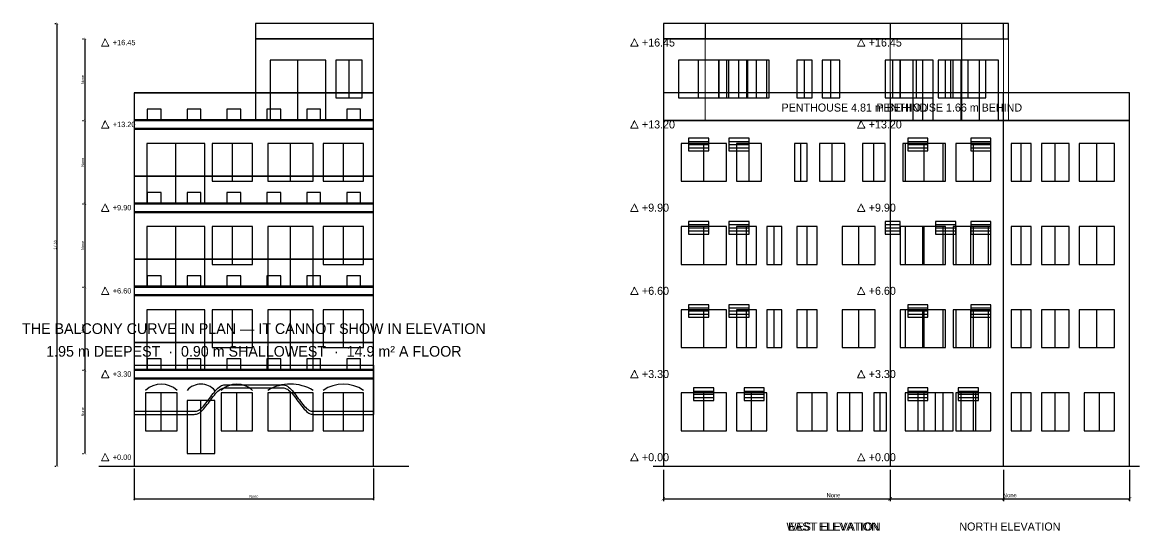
# Model space of a CAD drawing. Header units: millimetres. Extents: x -3851 to 506847, y -6675 to 35120.
# Drawn here: x 368062 to 412400, y -3063 to 17100 of the extents above; entities that cross this region are included whole.
import ezdxf
from ezdxf.enums import TextEntityAlignment as Align

# ---------------------------------------------------------------- set-up
doc = ezdxf.new("R2010")
doc.units = ezdxf.units.MM
doc.header["$LTSCALE"] = 20
doc.linetypes.add('DASHED', pattern=[1.524, 1.27, -0.254])
for name, color, linetype, lineweight in [('A-ANNO-DIMS-ELC', 5, 'CONTINUOUS', 13), ('A-ANNO-SYMB-ELC', 5, 'DASHED', 13), ('A-ANNO-TEXT-ELC', 7, 'CONTINUOUS', 13), ('A-FLOR-ELC', 7, 'CONTINUOUS', 25), ('A-FURN-ELC', 6, 'CONTINUOUS', 13)]:
    doc.layers.add(name, color=color, linetype=linetype, lineweight=lineweight)
doc.dimstyles.new('ARCH', dxfattribs={"dimtxt": 2.2, "dimasz": 1.8, "dimexe": 1.2, "dimexo": 2, "dimgap": 0.8, "dimtad": 1, "dimlfac": 0.001, "dimblk": 'ARCHTICK', "dimcen": 2.5, "dimazin": 3, "dimtfac": 1, "dimtmove": 0, "dimatfit": 3})

# ---------------------------------------------------------------- blocks, each defined once
blk = doc.blocks.new('_ARCHTICK')
at = {"color": 0, "linetype": 'BYBLOCK', "const_width": 0.15}
blk.add_lwpolyline([(-0.5, -0.5), (0.5, 0.5)], dxfattribs=at)

msp = doc.modelspace()

# ---------------------------------------------------------------- linework, layer by layer
at = {"layer": 'A-ANNO-SYMB-ELC'}
for points in [[(371350, 16450), (371200, 16150), (371500, 16150)], [(392350, 16450), (392200, 16150), (392500, 16150)], [(392350, 16450), (392200, 16150), (392500, 16150)], [(401350, 16450), (401200, 16150), (401500, 16150)], [(371350, 13200), (371200, 12900), (371500, 12900)], [(392350, 13200), (392200, 12900), (392500, 12900)], [(392350, 13200), (392200, 12900), (392500, 12900)], [(401350, 13200), (401200, 12900), (401500, 12900)], [(371350, 9900), (371200, 9600), (371500, 9600)], [(392350, 9900), (392200, 9600), (392500, 9600)], [(392350, 9900), (392200, 9600), (392500, 9600)], [(401350, 9900), (401200, 9600), (401500, 9600)], [(371350, 6600), (371200, 6300), (371500, 6300)], [(392350, 6600), (392200, 6300), (392500, 6300)], [(392350, 6600), (392200, 6300), (392500, 6300)], [(401350, 6600), (401200, 6300), (401500, 6300)], [(371350, 3300), (371200, 3000), (371500, 3000)], [(392350, 3300), (392200, 3000), (392500, 3000)], [(392350, 3300), (392200, 3000), (392500, 3000)], [(401350, 3300), (401200, 3000), (401500, 3000)], [(371350, 0), (371200, -300), (371500, -300)], [(392350, 0), (392200, -300), (392500, -300)], [(392350, 0), (392200, -300), (392500, -300)], [(401350, 0), (401200, -300), (401500, -300)]]:
    msp.add_lwpolyline(points, close=True, dxfattribs=at)
at = {"layer": 'A-FLOR-ELC'}
for p, q in [((379000, 13200), (379000, 15600)), ((381025, 14100), (381025, 15600)), ((394900, 14100), (394900, 15600)), ((396100, 14100), (396100, 15600)), ((396850, 14100), (396850, 15600)), ((397200, 14100), (397200, 15600)), ((399100, 14100), (399100, 15600)), ((400150, 14100), (400150, 15600)), ((402600, 14100), (402600, 15600)), ((403550, 14100), (403550, 15600)), ((403800, 13200), (403800, 15600)), ((404700, 14100), (404700, 15600)), ((405600, 14100), (405600, 15600)), ((406050, 13200), (406050, 15600)), ((372500, 14300), (382000, 14300)), ((374150, 9900), (374150, 12300)), ((376400, 10800), (376400, 12300)), ((378700, 10800), (378700, 12300)), ((380800, 10800), (380800, 12300)), ((394500, 12375), (395300, 12375)), ((394500, 12250), (395300, 12250)), ((394500, 12125), (395300, 12125)), ((395100, 10800), (395100, 12300)), ((396100, 12375), (396900, 12375)), ((396100, 12250), (396900, 12250)), ((396100, 12125), (396900, 12125)), ((396900, 10800), (396900, 12300)), ((398950, 10800), (398950, 12300)), ((400200, 10800), (400200, 12300)), ((401850, 10800), (401850, 12300)), ((403200, 12375), (404000, 12375)), ((403200, 12250), (404000, 12250)), ((403200, 12125), (404000, 12125)), ((403850, 10800), (403850, 12300)), ((403850, 10800), (403850, 12300)), ((405700, 12375), (406500, 12375)), ((405700, 12250), (406500, 12250)), ((405700, 12125), (406500, 12125)), ((405800, 10800), (405800, 12300)), ((407700, 10800), (407700, 12300)), ((409050, 10800), (409050, 12300)), ((410700, 10800), (410700, 12300)), ((372500, 11000), (382000, 11000)), ((374150, 6600), (374150, 9000)), ((376400, 7500), (376400, 9000)), ((378700, 6600), (378700, 9000)), ((380800, 7500), (380800, 9000)), ((394500, 9075), (395300, 9075)), ((394500, 8950), (395300, 8950)), ((395100, 7500), (395100, 9000)), ((396100, 9075), (396900, 9075)), ((396100, 8950), (396900, 8950)), ((396800, 7500), (396800, 9000)), ((397900, 7500), (397900, 9000)), ((399200, 7500), (399200, 9000)), ((401250, 7500), (401250, 9000)), ((402300, 9075), (402900, 9075)), ((402300, 8950), (402900, 8950)), ((403800, 7500), (403800, 9000)), ((403850, 7500), (403850, 9000)), ((404300, 9075), (405100, 9075)), ((404300, 8950), (405100, 8950)), ((405700, 9075), (406500, 9075)), ((405700, 7500), (405700, 9000)), ((405700, 8950), (406500, 8950)), ((405800, 7500), (405800, 9000)), ((407700, 7500), (407700, 9000)), ((409050, 7500), (409050, 9000)), ((410700, 7500), (410700, 9000)), ((394500, 8825), (395300, 8825)), ((396100, 8825), (396900, 8825)), ((402300, 8825), (402900, 8825)), ((404300, 8825), (405100, 8825)), ((405700, 8825), (406500, 8825)), ((372500, 7700), (382000, 7700)), ((394500, 5775), (395300, 5775)), ((396100, 5775), (396900, 5775)), ((403200, 5775), (404000, 5775)), ((405700, 5775), (406500, 5775)), ((374150, 3300), (374150, 5700)), ((376400, 4200), (376400, 5700)), ((378700, 3300), (378700, 5700)), ((380800, 4200), (380800, 5700)), ((394500, 5650), (395300, 5650)), ((394500, 5525), (395300, 5525)), ((395100, 4200), (395100, 5700)), ((396100, 5650), (396900, 5650)), ((396100, 5525), (396900, 5525)), ((396800, 4200), (396800, 5700)), ((397900, 4200), (397900, 5700)), ((399200, 4200), (399200, 5700)), ((401250, 4200), (401250, 5700)), ((403200, 5650), (404000, 5650)), ((403200, 5525), (404000, 5525)), ((403800, 4200), (403800, 5700)), ((403850, 4200), (403850, 5700)), ((405700, 4200), (405700, 5700)), ((405700, 5650), (406500, 5650)), ((405700, 5525), (406500, 5525)), ((405800, 4200), (405800, 5700)), ((407700, 4200), (407700, 5700)), ((409050, 4200), (409050, 5700)), ((410700, 4200), (410700, 5700)), ((372500, 4400), (382000, 4400)), ((372500, 3500), (382000, 3500)), ((372500, 3500), (372500, 1550)), ((382000, 3500), (382000, 1550)), ((373575, 900), (373575, 2400)), ((376575, 900), (376575, 2400)), ((378700, 900), (378700, 2400)), ((380800, 900), (380800, 2400)), ((394700, 2475), (395500, 2475)), ((394700, 2350), (395500, 2350)), ((394700, 2225), (395500, 2225)), ((395100, 900), (395100, 2400)), ((396700, 2475), (397500, 2475)), ((396700, 2350), (397500, 2350)), ((396700, 2225), (397500, 2225)), ((397000, 900), (397000, 2400)), ((399400, 900), (399400, 2400)), ((400900, 900), (400900, 2400)), ((402100, 900), (402100, 2400)), ((403200, 2475), (404000, 2475)), ((403200, 2350), (404000, 2350)), ((403200, 2225), (404000, 2225)), ((403850, 900), (403850, 2400)), ((404300, 900), (404300, 2400)), ((405200, 2475), (406000, 2475)), ((405200, 2350), (406000, 2350)), ((405200, 2225), (406000, 2225)), ((405800, 900), (405800, 2400)), ((405900, 900), (405900, 2400)), ((407700, 900), (407700, 2400)), ((409050, 900), (409050, 2400)), ((410800, 900), (410800, 2400)), ((375150, 0), (375150, 2100)), ((371100, -500), (383400, -500)), ((393100, -500), (407400, -500)), ((393100, -500), (407400, -500)), ((402100, -500), (412400, -500))]:
    msp.add_line(p, q, dxfattribs=at)
for points in [[(377310, 16450), (382000, 16450), (382000, 17050), (377310, 17050)], [(393500, 16450), (405340, 16450), (405340, 17050), (393500, 17050)], [(395160, 16450), (407000, 16450), (407000, 17050), (395160, 17050)], [(402500, 16450), (407190, 16450), (407190, 17050), (402500, 17050)], [(377310, 13200), (382000, 13200), (382000, 16450), (377310, 16450)], [(393500, 13200), (405340, 13200), (405340, 16450), (393500, 16450)], [(377900, 13200), (380100, 13200), (380100, 15600), (377900, 15600)], [(380500, 14100), (381550, 14100), (381550, 15600), (380500, 15600)], [(394100, 14100), (395700, 14100), (395700, 15600), (394100, 15600)], [(395700, 14100), (396500, 14100), (396500, 15600), (395700, 15600)], [(396000, 14100), (397700, 14100), (397700, 15600), (396000, 15600)], [(396800, 14100), (397600, 14100), (397600, 15600), (396800, 15600)], [(398800, 14100), (399400, 14100), (399400, 15600), (398800, 15600)], [(399800, 14100), (400500, 14100), (400500, 15600), (399800, 15600)], [(402300, 14100), (402900, 14100), (402900, 15600), (402300, 15600)], [(402900, 14100), (404200, 14100), (404200, 15600), (402900, 15600)], [(403400, 13200), (404200, 13200), (404200, 15600), (403400, 15600)], [(404400, 14100), (405000, 14100), (405000, 15600), (404400, 15600)], [(404900, 14100), (406300, 14100), (406300, 15600), (404900, 15600)], [(405300, 13200), (406800, 13200), (406800, 15600), (405300, 15600)], [(372500, 13200), (382000, 13200), (382000, 14300), (372500, 14300)], [(372500, 13200), (382000, 13200), (382000, 14300), (372500, 14300)], [(393500, 13200), (407000, 13200), (407000, 14300), (393500, 14300)], [(393500, 13200), (407000, 13200), (407000, 14300), (393500, 14300)], [(402500, 13200), (412000, 13200), (412000, 14300), (402500, 14300)], [(373016.667, 13200), (373566.667, 13200), (373566.667, 13650), (373016.667, 13650)], [(374600, 13200), (375150, 13200), (375150, 13650), (374600, 13650)], [(376183.333, 13200), (376733.333, 13200), (376733.333, 13650), (376183.333, 13650)], [(377766.667, 13200), (378316.667, 13200), (378316.667, 13650), (377766.667, 13650)], [(379350, 13200), (379900, 13200), (379900, 13650), (379350, 13650)], [(380933.333, 13200), (381483.333, 13200), (381483.333, 13650), (380933.333, 13650)], [(372500, 12900), (382000, 12900), (382000, 13230), (372500, 13230)], [(372500, -500), (382000, -500), (382000, 13200), (372500, 13200)], [(393500, -500), (407000, -500), (407000, 13200), (393500, 13200)], [(393500, -500), (407000, -500), (407000, 13200), (393500, 13200)], [(402500, -500), (412000, -500), (412000, 13200), (402500, 13200)], [(394500, 12000), (395300, 12000), (395300, 12500), (394500, 12500)], [(396100, 12000), (396900, 12000), (396900, 12500), (396100, 12500)], [(403200, 12000), (404000, 12000), (404000, 12500), (403200, 12500)], [(405700, 12000), (406500, 12000), (406500, 12500), (405700, 12500)], [(373000, 9900), (375300, 9900), (375300, 12300), (373000, 12300)], [(375600, 10800), (377200, 10800), (377200, 12300), (375600, 12300)], [(377800, 10800), (379600, 10800), (379600, 12300), (377800, 12300)], [(380000, 10800), (381600, 10800), (381600, 12300), (380000, 12300)], [(394200, 10800), (396000, 10800), (396000, 12300), (394200, 12300)], [(396400, 10800), (397400, 10800), (397400, 12300), (396400, 12300)], [(398700, 10800), (399200, 10800), (399200, 12300), (398700, 12300)], [(399700, 10800), (400700, 10800), (400700, 12300), (399700, 12300)], [(401400, 10800), (402300, 10800), (402300, 12300), (401400, 12300)], [(403000, 10800), (404700, 10800), (404700, 12300), (403000, 12300)], [(403100, 10800), (404600, 10800), (404600, 12300), (403100, 12300)], [(405100, 10800), (406500, 10800), (406500, 12300), (405100, 12300)], [(407300, 10800), (408100, 10800), (408100, 12300), (407300, 12300)], [(408500, 10800), (409600, 10800), (409600, 12300), (408500, 12300)], [(410000, 10800), (411400, 10800), (411400, 12300), (410000, 12300)], [(372500, 9900), (382000, 9900), (382000, 11000), (372500, 11000)], [(373016.667, 9900), (373566.667, 9900), (373566.667, 10350), (373016.667, 10350)], [(374600, 9900), (375150, 9900), (375150, 10350), (374600, 10350)], [(376183.333, 9900), (376733.333, 9900), (376733.333, 10350), (376183.333, 10350)], [(377766.667, 9900), (378316.667, 9900), (378316.667, 10350), (377766.667, 10350)], [(379350, 9900), (379900, 9900), (379900, 10350), (379350, 10350)], [(380933.333, 9900), (381483.333, 9900), (381483.333, 10350), (380933.333, 10350)], [(372500, 9600), (382000, 9600), (382000, 9930), (372500, 9930)], [(373000, 6600), (375300, 6600), (375300, 9000), (373000, 9000)], [(375600, 7500), (377200, 7500), (377200, 9000), (375600, 9000)], [(377800, 6600), (379600, 6600), (379600, 9000), (377800, 9000)], [(380000, 7500), (381600, 7500), (381600, 9000), (380000, 9000)], [(394200, 7500), (396000, 7500), (396000, 9000), (394200, 9000)], [(394500, 8700), (395300, 8700), (395300, 9200), (394500, 9200)], [(396100, 8700), (396900, 8700), (396900, 9200), (396100, 9200)], [(396400, 7500), (397200, 7500), (397200, 9000), (396400, 9000)], [(397600, 7500), (398200, 7500), (398200, 9000), (397600, 9000)], [(398800, 7500), (399600, 7500), (399600, 9000), (398800, 9000)], [(400600, 7500), (401900, 7500), (401900, 9000), (400600, 9000)], [(402300, 8700), (402900, 8700), (402900, 9200), (402300, 9200)], [(402900, 7500), (404700, 7500), (404700, 9000), (402900, 9000)], [(403100, 7500), (404600, 7500), (404600, 9000), (403100, 9000)], [(404300, 8700), (405100, 8700), (405100, 9200), (404300, 9200)], [(405000, 7500), (406400, 7500), (406400, 9000), (405000, 9000)], [(405100, 7500), (406500, 7500), (406500, 9000), (405100, 9000)], [(405700, 8700), (406500, 8700), (406500, 9200), (405700, 9200)], [(407300, 7500), (408100, 7500), (408100, 9000), (407300, 9000)], [(408500, 7500), (409600, 7500), (409600, 9000), (408500, 9000)], [(410000, 7500), (411400, 7500), (411400, 9000), (410000, 9000)], [(372500, 6600), (382000, 6600), (382000, 7700), (372500, 7700)], [(373016.667, 6600), (373566.667, 6600), (373566.667, 7050), (373016.667, 7050)], [(374600, 6600), (375150, 6600), (375150, 7050), (374600, 7050)], [(376183.333, 6600), (376733.333, 6600), (376733.333, 7050), (376183.333, 7050)], [(377766.667, 6600), (378316.667, 6600), (378316.667, 7050), (377766.667, 7050)], [(379350, 6600), (379900, 6600), (379900, 7050), (379350, 7050)], [(380933.333, 6600), (381483.333, 6600), (381483.333, 7050), (380933.333, 7050)], [(372500, 6300), (382000, 6300), (382000, 6630), (372500, 6630)], [(394500, 5400), (395300, 5400), (395300, 5900), (394500, 5900)], [(396100, 5400), (396900, 5400), (396900, 5900), (396100, 5900)], [(403200, 5400), (404000, 5400), (404000, 5900), (403200, 5900)], [(405700, 5400), (406500, 5400), (406500, 5900), (405700, 5900)], [(373000, 3300), (375300, 3300), (375300, 5700), (373000, 5700)], [(375600, 4200), (377200, 4200), (377200, 5700), (375600, 5700)], [(377800, 3300), (379600, 3300), (379600, 5700), (377800, 5700)], [(380000, 4200), (381600, 4200), (381600, 5700), (380000, 5700)], [(394200, 4200), (396000, 4200), (396000, 5700), (394200, 5700)], [(396400, 4200), (397200, 4200), (397200, 5700), (396400, 5700)], [(397600, 4200), (398200, 4200), (398200, 5700), (397600, 5700)], [(398800, 4200), (399600, 4200), (399600, 5700), (398800, 5700)], [(400600, 4200), (401900, 4200), (401900, 5700), (400600, 5700)], [(402900, 4200), (404700, 4200), (404700, 5700), (402900, 5700)], [(403100, 4200), (404600, 4200), (404600, 5700), (403100, 5700)], [(405000, 4200), (406400, 4200), (406400, 5700), (405000, 5700)], [(405100, 4200), (406500, 4200), (406500, 5700), (405100, 5700)], [(407300, 4200), (408100, 4200), (408100, 5700), (407300, 5700)], [(408500, 4200), (409600, 4200), (409600, 5700), (408500, 5700)], [(410000, 4200), (411400, 4200), (411400, 5700), (410000, 5700)], [(372500, 3300), (382000, 3300), (382000, 4400), (372500, 4400)], [(373016.667, 3300), (373566.667, 3300), (373566.667, 3750), (373016.667, 3750)], [(374600, 3300), (375150, 3300), (375150, 3750), (374600, 3750)], [(376183.333, 3300), (376733.333, 3300), (376733.333, 3750), (376183.333, 3750)], [(377766.667, 3300), (378316.667, 3300), (378316.667, 3750), (377766.667, 3750)], [(379350, 3300), (379900, 3300), (379900, 3750), (379350, 3750)], [(380933.333, 3300), (381483.333, 3300), (381483.333, 3750), (380933.333, 3750)], [(372500, 3000), (382000, 3000), (382000, 3330), (372500, 3330)], [(372950, 900), (374200, 900), (374200, 2400), (372950, 2400)], [(375950, 900), (377200, 900), (377200, 2400), (375950, 2400)], [(377800, 900), (379600, 900), (379600, 2400), (377800, 2400)], [(380000, 900), (381600, 900), (381600, 2400), (380000, 2400)], [(394200, 900), (396000, 900), (396000, 2400), (394200, 2400)], [(394700, 2100), (395500, 2100), (395500, 2600), (394700, 2600)], [(396400, 900), (397600, 900), (397600, 2400), (396400, 2400)], [(396700, 2100), (397500, 2100), (397500, 2600), (396700, 2600)], [(398800, 900), (400000, 900), (400000, 2400), (398800, 2400)], [(400400, 900), (401400, 900), (401400, 2400), (400400, 2400)], [(401850, 900), (402350, 900), (402350, 2400), (401850, 2400)], [(403100, 900), (404600, 900), (404600, 2400), (403100, 2400)], [(403200, 2100), (404000, 2100), (404000, 2600), (403200, 2600)], [(403600, 900), (405000, 900), (405000, 2400), (403600, 2400)], [(405100, 900), (406500, 900), (406500, 2400), (405100, 2400)], [(405200, 2100), (406000, 2100), (406000, 2600), (405200, 2600)], [(405300, 900), (406500, 900), (406500, 2400), (405300, 2400)], [(407300, 900), (408100, 900), (408100, 2400), (407300, 2400)], [(408500, 900), (409600, 900), (409600, 2400), (408500, 2400)], [(410200, 900), (411400, 900), (411400, 2400), (410200, 2400)], [(374600, 0), (375700, 0), (375700, 2100), (374600, 2100)]]:
    msp.add_lwpolyline(points, close=True, dxfattribs=at)
for points in [[(372500, 1670), (372547.5, 1670), (372595, 1670), (372642.5, 1670), (372690, 1670), (372737.5, 1670), (372785, 1670), (372832.5, 1670), (372880, 1670), (372927.5, 1670), (372975, 1670), (373022.5, 1670), (373070, 1670), (373117.5, 1670), (373165, 1670), (373212.5, 1670), (373260, 1670), (373307.5, 1670), (373355, 1670), (373402.5, 1670), (373450, 1670), (373497.5, 1670), (373545, 1670), (373592.5, 1670), (373640, 1670), (373687.5, 1670), (373735, 1670), (373782.5, 1670), (373830, 1670), (373877.5, 1670), (373925, 1670), (373972.5, 1670), (374020, 1670), (374067.5, 1670), (374115, 1670), (374162.5, 1670), (374210, 1670), (374257.5, 1670), (374305, 1670), (374352.5, 1670), (374400, 1670), (374447.5, 1670), (374495, 1670), (374542.5, 1670), (374590, 1670), (374637.5, 1670), (374685, 1670), (374732.5, 1670), (374780, 1670), (374827.5, 1670), (374875, 1670), (374922.5, 1670.911), (374970, 1678.791), (375017.5, 1694.644), (375065, 1718.225), (375112.5, 1749.169), (375160, 1786.998), (375207.5, 1831.129), (375255, 1880.88), (375302.5, 1935.481), (375350, 1994.091), (375397.5, 2055.804), (375445, 2119.666), (375492.5, 2184.692), (375540, 2249.877), (375587.5, 2314.215), (375635, 2376.711), (375682.5, 2436.401), (375730, 2492.363), (375777.5, 2543.733), (375825, 2589.716), (375872.5, 2629.603), (375920, 2662.778), (375967.5, 2688.729), (376015, 2707.055), (376062.5, 2717.472), (376110, 2720), (376157.5, 2720), (376205, 2720), (376252.5, 2720), (376300, 2720), (376347.5, 2720), (376395, 2720), (376442.5, 2720), (376490, 2720), (376537.5, 2720), (376585, 2720), (376632.5, 2720), (376680, 2720), (376727.5, 2720), (376775, 2720), (376822.5, 2720), (376870, 2720), (376917.5, 2720), (376965, 2720), (377012.5, 2720), (377060, 2720), (377107.5, 2720), (377155, 2720), (377202.5, 2720), (377250, 2720), (377297.5, 2720), (377345, 2720), (377392.5, 2720), (377440, 2720), (377487.5, 2720), (377535, 2720), (377582.5, 2720), (377630, 2720), (377677.5, 2720), (377725, 2720), (377772.5, 2720), (377820, 2720), (377867.5, 2720), (377915, 2720), (377962.5, 2720), (378010, 2720), (378057.5, 2720), (378105, 2720), (378152.5, 2720), (378200, 2720), (378247.5, 2720), (378295, 2720), (378342.5, 2720), (378390, 2720), (378437.5, 2717.472), (378485, 2707.055), (378532.5, 2688.729), (378580, 2662.778), (378627.5, 2629.603), (378675, 2589.716), (378722.5, 2543.733), (378770, 2492.363), (378817.5, 2436.401), (378865, 2376.711), (378912.5, 2314.215), (378960, 2249.877), (379007.5, 2184.692), (379055, 2119.666), (379102.5, 2055.804), (379150, 1994.091), (379197.5, 1935.481), (379245, 1880.88), (379292.5, 1831.129), (379340, 1786.998), (379387.5, 1749.169), (379435, 1718.225), (379482.5, 1694.644), (379530, 1678.791), (379577.5, 1670.911), (379625, 1670), (379672.5, 1670), (379720, 1670), (379767.5, 1670), (379815, 1670), (379862.5, 1670), (379910, 1670), (379957.5, 1670), (380005, 1670), (380052.5, 1670), (380100, 1670), (380147.5, 1670), (380195, 1670), (380242.5, 1670), (380290, 1670), (380337.5, 1670), (380385, 1670), (380432.5, 1670), (380480, 1670), (380527.5, 1670), (380575, 1670), (380622.5, 1670), (380670, 1670), (380717.5, 1670), (380765, 1670), (380812.5, 1670), (380860, 1670), (380907.5, 1670), (380955, 1670), (381002.5, 1670), (381050, 1670), (381097.5, 1670), (381145, 1670), (381192.5, 1670), (381240, 1670), (381287.5, 1670), (381335, 1670), (381382.5, 1670), (381430, 1670), (381477.5, 1670), (381525, 1670), (381572.5, 1670), (381620, 1670), (381667.5, 1670), (381715, 1670), (381762.5, 1670), (381810, 1670), (381857.5, 1670), (381905, 1670), (381952.5, 1670), (382000, 1670)], [(372500, 1550), (372547.5, 1550), (372595, 1550), (372642.5, 1550), (372690, 1550), (372737.5, 1550), (372785, 1550), (372832.5, 1550), (372880, 1550), (372927.5, 1550), (372975, 1550), (373022.5, 1550), (373070, 1550), (373117.5, 1550), (373165, 1550), (373212.5, 1550), (373260, 1550), (373307.5, 1550), (373355, 1550), (373402.5, 1550), (373450, 1550), (373497.5, 1550), (373545, 1550), (373592.5, 1550), (373640, 1550), (373687.5, 1550), (373735, 1550), (373782.5, 1550), (373830, 1550), (373877.5, 1550), (373925, 1550), (373972.5, 1550), (374020, 1550), (374067.5, 1550), (374115, 1550), (374162.5, 1550), (374210, 1550), (374257.5, 1550), (374305, 1550), (374352.5, 1550), (374400, 1550), (374447.5, 1550), (374495, 1550), (374542.5, 1550), (374590, 1550), (374637.5, 1550), (374685, 1550), (374732.5, 1550), (374780, 1550), (374827.5, 1550), (374875, 1550), (374922.5, 1550.911), (374970, 1558.791), (375017.5, 1574.644), (375065, 1598.225), (375112.5, 1629.169), (375160, 1666.998), (375207.5, 1711.129), (375255, 1760.88), (375302.5, 1815.481), (375350, 1874.091), (375397.5, 1935.804), (375445, 1999.666), (375492.5, 2064.692), (375540, 2129.877), (375587.5, 2194.215), (375635, 2256.711), (375682.5, 2316.401), (375730, 2372.363), (375777.5, 2423.733), (375825, 2469.716), (375872.5, 2509.603), (375920, 2542.778), (375967.5, 2568.729), (376015, 2587.055), (376062.5, 2597.472), (376110, 2600), (376157.5, 2600), (376205, 2600), (376252.5, 2600), (376300, 2600), (376347.5, 2600), (376395, 2600), (376442.5, 2600), (376490, 2600), (376537.5, 2600), (376585, 2600), (376632.5, 2600), (376680, 2600), (376727.5, 2600), (376775, 2600), (376822.5, 2600), (376870, 2600), (376917.5, 2600), (376965, 2600), (377012.5, 2600), (377060, 2600), (377107.5, 2600), (377155, 2600), (377202.5, 2600), (377250, 2600), (377297.5, 2600), (377345, 2600), (377392.5, 2600), (377440, 2600), (377487.5, 2600), (377535, 2600), (377582.5, 2600), (377630, 2600), (377677.5, 2600), (377725, 2600), (377772.5, 2600), (377820, 2600), (377867.5, 2600), (377915, 2600), (377962.5, 2600), (378010, 2600), (378057.5, 2600), (378105, 2600), (378152.5, 2600), (378200, 2600), (378247.5, 2600), (378295, 2600), (378342.5, 2600), (378390, 2600), (378437.5, 2597.472), (378485, 2587.055), (378532.5, 2568.729), (378580, 2542.778), (378627.5, 2509.603), (378675, 2469.716), (378722.5, 2423.733), (378770, 2372.363), (378817.5, 2316.401), (378865, 2256.711), (378912.5, 2194.215), (378960, 2129.877), (379007.5, 2064.692), (379055, 1999.666), (379102.5, 1935.804), (379150, 1874.091), (379197.5, 1815.481), (379245, 1760.88), (379292.5, 1711.129), (379340, 1666.998), (379387.5, 1629.169), (379435, 1598.225), (379482.5, 1574.644), (379530, 1558.791), (379577.5, 1550.911), (379625, 1550), (379672.5, 1550), (379720, 1550), (379767.5, 1550), (379815, 1550), (379862.5, 1550), (379910, 1550), (379957.5, 1550), (380005, 1550), (380052.5, 1550), (380100, 1550), (380147.5, 1550), (380195, 1550), (380242.5, 1550), (380290, 1550), (380337.5, 1550), (380385, 1550), (380432.5, 1550), (380480, 1550), (380527.5, 1550), (380575, 1550), (380622.5, 1550), (380670, 1550), (380717.5, 1550), (380765, 1550), (380812.5, 1550), (380860, 1550), (380907.5, 1550), (380955, 1550), (381002.5, 1550), (381050, 1550), (381097.5, 1550), (381145, 1550), (381192.5, 1550), (381240, 1550), (381287.5, 1550), (381335, 1550), (381382.5, 1550), (381430, 1550), (381477.5, 1550), (381525, 1550), (381572.5, 1550), (381620, 1550), (381667.5, 1550), (381715, 1550), (381762.5, 1550), (381810, 1550), (381857.5, 1550), (381905, 1550), (381952.5, 1550), (382000, 1550)]]:
    msp.add_lwpolyline(points, dxfattribs=at)
for centre, radius, start, end in [((373575, 1843.75), 906.25, 46.397181, 133.602819), ((375150, 2020), 730, 41.1120904, 138.8879096), ((376575, 1843.75), 906.25, 46.397181, 133.602819), ((378700, 1005), 1745, 58.951778, 121.048222), ((380800, 1345), 1405, 55.2919507, 124.7080493)]:
    msp.add_arc(centre, radius, start, end, dxfattribs=at)
at = {"layer": 'A-FURN-ELC'}
for points in [[(395160, 13200), (407000, 13200), (407000, 16450), (395160, 16450)], [(402500, 13200), (407190, 13200), (407190, 16450), (402500, 16450)], [(372500, 12850), (382000, 12850), (382000, 12900), (372500, 12900)], [(372500, 9550), (382000, 9550), (382000, 9600), (372500, 9600)], [(372500, 6250), (382000, 6250), (382000, 6300), (372500, 6300)], [(372500, 2950), (382000, 2950), (382000, 3000), (372500, 3000)]]:
    msp.add_lwpolyline(points, close=True, dxfattribs=at)

# ---------------------------------------------------------------- texts
at = {"layer": 'A-ANNO-TEXT-ELC'}
for s, height, p in [('+16.45', 211.6667, (371650, 16300)), ('+16.45', 317.5, (392650, 16300)), ('+16.45', 317.5, (392650, 16300)), ('+16.45', 317.5, (401650, 16300)), ('+13.20', 211.6667, (371650, 13050)), ('+13.20', 317.5, (392650, 13050)), ('+13.20', 317.5, (392650, 13050)), ('+13.20', 317.5, (401650, 13050)), ('+9.90', 211.6667, (371650, 9750)), ('+9.90', 317.5, (392650, 9750)), ('+9.90', 317.5, (392650, 9750)), ('+9.90', 317.5, (401650, 9750)), ('+6.60', 211.6667, (371650, 6450)), ('+6.60', 317.5, (392650, 6450)), ('+6.60', 317.5, (392650, 6450)), ('+6.60', 317.5, (401650, 6450)), ('+3.30', 211.6667, (371650, 3150)), ('+3.30', 317.5, (392650, 3150)), ('+3.30', 317.5, (392650, 3150)), ('+3.30', 317.5, (401650, 3150)), ('+0.00', 317.5, (392650, -150)), ('+0.00', 317.5, (392650, -150)), ('+0.00', 317.5, (401650, -150)), ('+0.00', 211.6667, (371650, -150))]:
    msp.add_text(s, height=height, dxfattribs=at).set_placement(p, align=Align.MIDDLE_LEFT)
for s, height, p in [('PENTHOUSE 4.81 m BEHIND', 317.5, (401080, 13720)), ('PENTHOUSE 1.66 m BEHIND', 317.5, (404845, 13720)), ('THE BALCONY CURVE IN PLAN — IT CANNOT SHOW IN ELEVATION', 423.33333, (377250, 4950)), ('1.95 m DEEPEST  ·  0.90 m SHALLOWEST  ·  14.9 m² A FLOOR', 423.33333, (377250, 4050)), ('WEST ELEVATION', 317.5, (400250, -2900)), ('EAST ELEVATION', 317.5, (400250, -2900)), ('NORTH ELEVATION', 317.5, (407250, -2900))]:
    msp.add_text(s, height=height, dxfattribs=at).set_placement(p, align=Align.MIDDLE_CENTER)

# ---------------------------------------------------------------- dimensions: what is measured, and where the dimension line sits
at = {"layer": 'A-ANNO-DIMS-ELC'}
for base, p1, p2, text in [((369450, -500), (369450, -500), (369450, 17050), '17.55'), ((370550, 13200), (370550, 13200), (370550, 16450), 'None'), ((370550, 9900), (370550, 9900), (370550, 13200), 'None'), ((370550, 6600), (370550, 6600), (370550, 9900), 'None'), ((370550, 3300), (370550, 3300), (370550, 6600), 'None'), ((370550, 0), (370550, 0), (370550, 3300), 'None')]:
    msp.add_linear_dim(base=base, p1=p1, p2=p2, angle=90, text=text, dimstyle='ARCH', override={"dimscale": 50}, dxfattribs=at).render()
for base, p1, p2, override in [((372500, -1800), (372500, -500), (382000, -500), {"dimscale": 50}), ((393500, -1800), (393500, -500), (407000, -500), {"dimscale": 75}), ((393500, -1800), (393500, -500), (407000, -500), {"dimscale": 75}), ((402500, -1800), (402500, -500), (412000, -500), {"dimscale": 75})]:
    msp.add_linear_dim(base=base, p1=p1, p2=p2, text='None', dimstyle='ARCH', override=override, dxfattribs=at).render()

doc.saveas('drawing.dxf')
